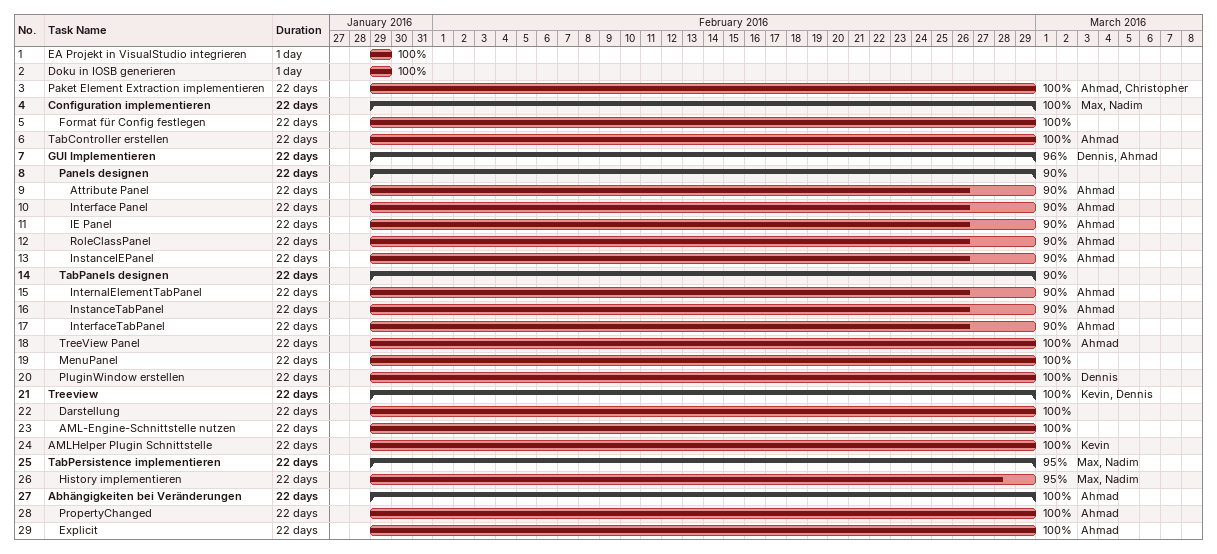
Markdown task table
| ID | Level | Task | Duration | Start | Finish | Resources | % complete |
|---|---|---|---|---|---|---|---|
| 1 | 1 | EA Projekt in VisualStudio integrieren | 1d | 2016-01-29 | 2016-01-29 |  | 100 |
| 2 | 1 | Doku in IOSB generieren | 1d | 2016-01-29 | 2016-01-29 |  | 100 |
| 3 | 1 | Paket Element Extraction implementieren | 22d | 2016-01-29 | 2016-02-29 | Ahmad, Christopher | 100 |
| 4 | 1 | **Configuration implementieren** | 22d | 2016-01-29 | 2016-02-29 | Max, Nadim | 100 |
| 5 | 2 | Format für Config festlegen | 22d | 2016-01-29 | 2016-02-29 |  | 100 |
| 6 | 1 | TabController erstellen | 22d | 2016-01-29 | 2016-02-29 | Ahmad | 100 |
| 7 | 1 | **GUI Implementieren** | 22d | 2016-01-29 | 2016-02-29 | Dennis, Ahmad | 96 |
| 8 | 2 | **Panels designen** | 22d | 2016-01-29 | 2016-02-29 |  | 90 |
| 9 | 3 | Attribute Panel | 22d | 2016-01-29 | 2016-02-29 | Ahmad | 90 |
| 10 | 3 | Interface Panel | 22d | 2016-01-29 | 2016-02-29 | Ahmad | 90 |
| 11 | 3 | IE Panel | 22d | 2016-01-29 | 2016-02-29 | Ahmad | 90 |
| 12 | 3 | RoleClassPanel | 22d | 2016-01-29 | 2016-02-29 | Ahmad | 90 |
| 13 | 3 | InstanceIEPanel | 22d | 2016-01-29 | 2016-02-29 | Ahmad | 90 |
| 14 | 2 | **TabPanels designen** | 22d | 2016-01-29 | 2016-02-29 |  | 90 |
| 15 | 3 | InternalElementTabPanel | 22d | 2016-01-29 | 2016-02-29 | Ahmad | 90 |
| 16 | 3 | InstanceTabPanel | 22d | 2016-01-29 | 2016-02-29 | Ahmad | 90 |
| 17 | 3 | InterfaceTabPanel | 22d | 2016-01-29 | 2016-02-29 | Ahmad | 90 |
| 18 | 2 | TreeView Panel | 22d | 2016-01-29 | 2016-02-29 | Ahmad | 100 |
| 19 | 2 | MenuPanel | 22d | 2016-01-29 | 2016-02-29 |  | 100 |
| 20 | 2 | PluginWindow erstellen | 22d | 2016-01-29 | 2016-02-29 | Dennis | 100 |
| 21 | 1 | **Treeview** | 22d | 2016-01-29 | 2016-02-29 | Kevin, Dennis | 100 |
| 22 | 2 | Darstellung | 22d | 2016-01-29 | 2016-02-29 |  | 100 |
| 23 | 2 | AML-Engine-Schnittstelle nutzen | 22d | 2016-01-29 | 2016-02-29 |  | 100 |
| 24 | 1 | AMLHelper Plugin Schnittstelle | 22d | 2016-01-29 | 2016-02-29 | Kevin | 100 |
| 25 | 1 | **TabPersistence implementieren** | 22d | 2016-01-29 | 2016-02-29 | Max, Nadim | 95 |
| 26 | 2 | History implementieren | 22d | 2016-01-29 | 2016-02-29 | Max, Nadim | 95 |
| 27 | 1 | **Abhängigkeiten bei Veränderungen** | 22d | 2016-01-29 | 2016-02-29 | Ahmad | 100 |
| 28 | 2 | PropertyChanged | 22d | 2016-01-29 | 2016-02-29 | Ahmad | 100 |
| 29 | 2 | Explicit | 22d | 2016-01-29 | 2016-02-29 | Ahmad | 100 |
